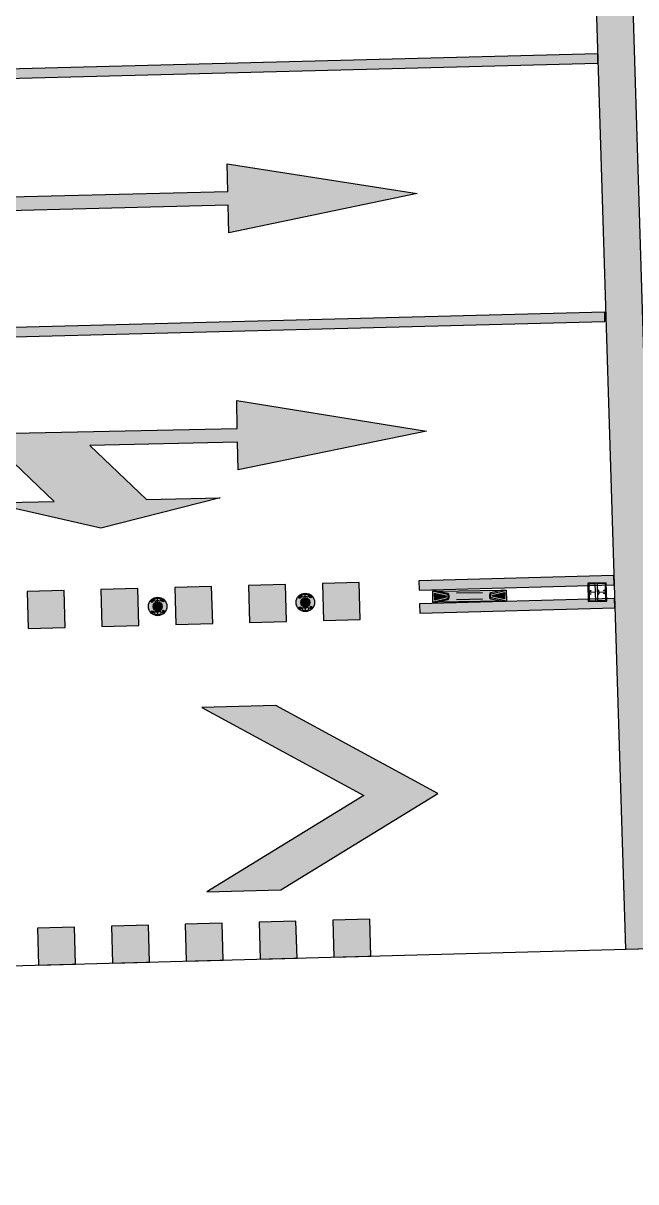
# Model space of a CAD drawing. Header units: metres. Extents: x 668617 to 675126, y 2286318 to 2293677.
# Drawn here: x 669588.39 to 669595.03, y 2287211.24 to 2287223.79 of the extents above; entities that cross this region are included whole.
import ezdxf

# ---------------------------------------------------------------- set-up
doc = ezdxf.new("R2010")
doc.units = ezdxf.units.M
doc.header["$MEASUREMENT"] = 0
for name, color, linetype in [('DMTG-B-CuadrosVerdes', 94, 'Continuous'), ('DMTG-D-CONFIBUS', 1, 'Continuous'), ('DMTG-M-PALETA', 60, 'Continuous'), ('DMTG-M-VIALETON', 92, 'Continuous'), ('DMTG-PB-BANQUETAS', 251, 'Continuous'), ('DMTG-SH-CAJA BICI', 252, 'Continuous'), ('DMTG-SH-FLECHA FRENTE', 252, 'Continuous'), ('DMTG-SH-FLECHA FRENTE DERECHA', 252, 'Continuous'), ('DMTG-SH-LINEA DISCONTINUA', 252, 'Continuous'), ('DMTG-SH-LINEA DOBLE', 252, 'Continuous'), ('DMTG-SH-PARADA', 252, 'Continuous')]:
    doc.layers.add(name, color=color, linetype=linetype)

# ---------------------------------------------------------------- blocks, each defined once
blk = doc.blocks.new('*U207')
h = blk.add_hatch(color=252)
h.dxf.hatch_style = 1
h.paths.add_polyline_path([(-1.817, -23.238), (-0.817, -24.968), (-0.817, -24.168), (-1.817, -22.438), (-2.817, -24.168), (-2.817, -24.968)])
h.paths.add_polyline_path([(-1.817, -0.786), (-0.817, -2.516), (-0.817, -1.716), (-1.817, 0.014), (-2.817, -1.716), (-2.817, -2.516)])
at = {"color": 252}
blk.add_lwpolyline([(-0.817, -2.516), (-0.817, -1.716), (-1.817, 0.014), (-2.817, -1.716), (-2.817, -2.516), (-1.817, -0.786), (-0.817, -2.516)], dxfattribs=at)
blk = doc.blocks.new('*U195')
h = blk.add_hatch(color=252)
h.dxf.hatch_style = 1
h.paths.add_polyline_path([(12.435, -1.6), (12.435, -1.2), (0, -1.2), (0, -1.6)])
h.paths.add_polyline_path([(12.435, -5.6), (0, -5.6), (0, -6), (12.435, -6)])
at = {"color": 252}
blk.add_lwpolyline([(0, -6), (12.435, -6), (12.435, -5.6), (0, -5.6)], close=True, dxfattribs=at)
blk = doc.blocks.new('*U82')
blk.add_hatch(color=252).paths.add_polyline_path([(0, -0.05), (45, -0.05), (45, 0.05), (0, 0.05)])
blk.add_lwpolyline([(0, -0.05), (45, -0.05), (45, 0.05), (0, 0.05)], close=True)
blk = doc.blocks.new('*U60')
blk.add_hatch(color=252).paths.add_polyline_path([(-2.063, 9.788), (-2.438, 7.738), (-2.138, 7.738), (-2.138, 4.788), (-1.988, 4.788), (-1.988, 7.738), (-1.688, 7.738)])
at = {"color": 252}
blk.add_lwpolyline([(-2.063, 9.788), (-2.438, 7.738), (-2.138, 7.738), (-2.138, 4.788), (-1.988, 4.788), (-1.988, 7.738), (-1.688, 7.738), (-2.063, 9.788)], dxfattribs=at)
blk = doc.blocks.new('*U202')
blk.add_hatch(color=252).paths.add_polyline_path([(-2.662, 3.112), (-2.662, 2.762), (-2.812, 2.762), (-2.812, 5.712), (-3.112, 5.712), (-2.737, 7.762), (-2.362, 5.712), (-2.662, 5.712), (-2.662, 4.112), (-2.062, 4.712), (-2.062, 5.512), (-1.762, 4.212), (-2.062, 3.012), (-2.062, 3.712)])
at = {"color": 252}
blk.add_lwpolyline([(-2.662, 3.112), (-2.662, 2.762), (-2.812, 2.762), (-2.812, 5.712), (-3.112, 5.712), (-2.737, 7.762), (-2.362, 5.712), (-2.662, 5.712), (-2.662, 4.112), (-2.062, 4.712), (-2.062, 5.512), (-1.762, 4.212), (-2.062, 3.012), (-2.062, 3.712)], close=True, dxfattribs=at)
blk = doc.blocks.new('*U187')
at = {"linetype": 'Continuous'}
for points in [[(-0.1, 0), (0.1, 0), (0.1, 0.2), (-0.1, 0.2)], [(-0.1, 0.1), (0.1, 0.1), (0.1, 0.08), (-0.1, 0.08)]]:
    blk.add_lwpolyline(points, close=True, dxfattribs=at)
for points in [[(0.09, 0.1), (0.09, 0.19), (-0.09, 0.19), (-0.09, 0.1)], [(0, 0.115), (0, 0.19)], [(-0.09, 0.08), (-0.09, 0.01), (0.09, 0.01), (0.09, 0.08)], [(-0.02, 0.115), (0.02, 0.115)], [(0, 0.08), (0, 0.01)]]:
    blk.add_lwpolyline(points, dxfattribs=at)
for centre in [(-0.017, 0.174), (0.017, 0.174), (-0.017, 0.027), (0.017, 0.027)]:
    blk.add_circle(centre, 0.0035, dxfattribs=at)
for start, end in [(142.8541, 180.316), (359.684, 37.1459)]:
    blk.add_arc((0, 0.1), 0.025, start, end, dxfattribs=at)
blk = doc.blocks.new('*U139')
h = blk.add_hatch(color=256)
h.dxf.hatch_style = 1
h.paths.add_polyline_path([(28.788, 3.626), (29.188, 3.625), (29.188, 4.025), (28.788, 4.026)])
h = blk.add_hatch(color=256)
h.dxf.hatch_style = 1
h.paths.add_polyline_path([(28.788, 3.626), (29.188, 3.625), (29.188, 4.025), (28.788, 4.026)])
h = blk.add_hatch(color=256)
h.dxf.hatch_style = 1
h.paths.add_polyline_path([(29.588, 3.625), (29.988, 3.625), (29.988, 4.025), (29.588, 4.025)])
h = blk.add_hatch(color=256)
h.dxf.hatch_style = 1
h.paths.add_polyline_path([(29.588, 3.625), (29.988, 3.625), (29.988, 4.025), (29.588, 4.025)])
h = blk.add_hatch(color=256)
h.dxf.hatch_style = 1
h.paths.add_polyline_path([(30.388, 3.625), (30.788, 3.624), (30.788, 4.024), (30.388, 4.025)])
h = blk.add_hatch(color=256)
h.dxf.hatch_style = 1
h.paths.add_polyline_path([(30.388, 3.625), (30.788, 3.624), (30.788, 4.024), (30.388, 4.025)])
h = blk.add_hatch(color=256)
h.dxf.hatch_style = 1
h.paths.add_polyline_path([(31.188, 3.624), (31.588, 3.624), (31.588, 4.024), (31.188, 4.024)])
h = blk.add_hatch(color=256)
h.dxf.hatch_style = 1
h.paths.add_polyline_path([(31.188, 3.624), (31.588, 3.624), (31.588, 4.024), (31.188, 4.024)])
h = blk.add_hatch(color=256)
h.dxf.hatch_style = 1
h.paths.add_polyline_path([(31.988, 3.623), (32.388, 3.623), (32.388, 4.023), (31.988, 4.023)])
h = blk.add_hatch(color=256)
h.dxf.hatch_style = 1
h.paths.add_polyline_path([(28.8, -0.023), (29.2, -0.024), (29.2, 0.376), (28.8, 0.377)])
h = blk.add_hatch(color=256)
h.dxf.hatch_style = 1
h.paths.add_polyline_path([(28.8, -0.023), (29.2, -0.024), (29.2, 0.376), (28.8, 0.377)])
h = blk.add_hatch(color=256)
h.dxf.hatch_style = 1
h.paths.add_polyline_path([(29.6, -0.024), (30, -0.024), (30, 0.376), (29.6, 0.376)])
h = blk.add_hatch(color=256)
h.dxf.hatch_style = 1
h.paths.add_polyline_path([(29.6, -0.024), (30, -0.024), (30, 0.376), (29.6, 0.376)])
h = blk.add_hatch(color=256)
h.dxf.hatch_style = 1
h.paths.add_polyline_path([(30.4, -0.025), (30.8, -0.025), (30.8, 0.375), (30.4, 0.375)])
h = blk.add_hatch(color=256)
h.dxf.hatch_style = 1
h.paths.add_polyline_path([(30.4, -0.025), (30.8, -0.025), (30.8, 0.375), (30.4, 0.375)])
h = blk.add_hatch(color=256)
h.dxf.hatch_style = 1
h.paths.add_polyline_path([(31.2, -0.025), (31.6, -0.026), (31.6, 0.374), (31.2, 0.375)])
h = blk.add_hatch(color=256)
h.dxf.hatch_style = 1
h.paths.add_polyline_path([(31.2, -0.025), (31.6, -0.026), (31.6, 0.374), (31.2, 0.375)])
h = blk.add_hatch(color=256)
h.dxf.hatch_style = 1
h.paths.add_polyline_path([(32, -0.026), (32.4, -0.026), (32.4, 0.374), (32, 0.374)])
for points in [[(28.788, 3.626), (29.188, 3.625), (29.188, 4.025), (28.788, 4.026)], [(28.788, 3.626), (29.188, 3.625), (29.188, 4.025), (28.788, 4.026)], [(29.588, 3.625), (29.988, 3.625), (29.988, 4.025), (29.588, 4.025)], [(29.588, 3.625), (29.988, 3.625), (29.988, 4.025), (29.588, 4.025)], [(30.388, 3.625), (30.788, 3.624), (30.788, 4.024), (30.388, 4.025)], [(30.388, 3.625), (30.788, 3.624), (30.788, 4.024), (30.388, 4.025)], [(31.188, 3.624), (31.588, 3.624), (31.588, 4.024), (31.188, 4.024)], [(31.188, 3.624), (31.588, 3.624), (31.588, 4.024), (31.188, 4.024)], [(31.988, 3.623), (32.388, 3.623), (32.388, 4.023), (31.988, 4.023)], [(28.8, -0.023), (29.2, -0.024), (29.2, 0.376), (28.8, 0.377)], [(28.8, -0.023), (29.2, -0.024), (29.2, 0.376), (28.8, 0.377)], [(29.6, -0.024), (30, -0.024), (30, 0.376), (29.6, 0.376)], [(29.6, -0.024), (30, -0.024), (30, 0.376), (29.6, 0.376)], [(30.4, -0.025), (30.8, -0.025), (30.8, 0.375), (30.4, 0.375)], [(30.4, -0.025), (30.8, -0.025), (30.8, 0.375), (30.4, 0.375)], [(31.2, -0.025), (31.6, -0.026), (31.6, 0.374), (31.2, 0.375)], [(31.2, -0.025), (31.6, -0.026), (31.6, 0.374), (31.2, 0.375)], [(32, -0.026), (32.4, -0.026), (32.4, 0.374), (32, 0.374)]]:
    blk.add_lwpolyline(points, close=True)
blk = doc.blocks.new('*U211')
at = {"true_color": 0x58ba48}
h = blk.add_hatch(color=85, dxfattribs=at)
h.dxf.hatch_style = 1
h.paths.add_polyline_path([(59.7, 12.323, 1), (59.8, 12.323, 1)], flags=0)
h.paths.add_polyline_path([(59.699, 12.392), (59.688, 12.402, 0.062746), (59.671, 12.385), (59.681, 12.374, 0.413879), (59.699, 12.374, 0.414549)], flags=17)
h.paths.add_polyline_path([(59.696, 12.383, -1), (59.684, 12.383, -1)], flags=16)
h.paths.add_polyline_path([(59.7, 12.323, 1), (59.8, 12.323, 1)], flags=16)
h.paths.add_polyline_path([(59.811, 12.402), (59.8, 12.392, 0.413879), (59.8, 12.374, 0.414549), (59.818, 12.374), (59.829, 12.385, 0.062746)], flags=17)
h.paths.add_polyline_path([(59.815, 12.383, -1), (59.803, 12.383, -1)], flags=16)
h.paths.add_polyline_path([(59.829, 12.262), (59.818, 12.273, 0.413879), (59.8, 12.273, 0.414549), (59.8, 12.255), (59.811, 12.244, 0.062746)], flags=17)
h.paths.add_polyline_path([(59.803, 12.264, -1), (59.815, 12.264, -1)], flags=16)
h.paths.add_polyline_path([(59.699, 12.273, 0.414549), (59.681, 12.273), (59.671, 12.262, 0.062746), (59.688, 12.244), (59.699, 12.255, 0.413879)], flags=17)
h.paths.add_polyline_path([(59.684, 12.264, -1), (59.696, 12.264, -1)], flags=16)
h.paths.add_polyline_path([(59.829, 12.385), (59.818, 12.374, -0.414549), (59.8, 12.374, -0.413879), (59.8, 12.392), (59.811, 12.402, 0.342564), (59.688, 12.402), (59.699, 12.392, -0.414549), (59.699, 12.374, -0.413879), (59.681, 12.374), (59.671, 12.385, 0.166532), (59.65, 12.324, 0.166532), (59.671, 12.262), (59.681, 12.273, -0.414549), (59.699, 12.273, -0.413879), (59.699, 12.255), (59.688, 12.244, 0.342564), (59.811, 12.244), (59.8, 12.255, -0.414549), (59.8, 12.273, -0.413879), (59.818, 12.273), (59.829, 12.262, 0.166532), (59.85, 12.323, 0.166532)])
h.paths.add_polyline_path([(59.8, 12.323, -1), (59.7, 12.323, -1)], flags=0)
h.paths.add_polyline_path([(59.779, 12.379, 0.245947), (59.721, 12.379), (59.709, 12.401, -0.245947), (59.79, 12.401)], flags=16)
h.paths.add_polyline_path([(59.779, 12.268), (59.79, 12.246, -0.245947), (59.709, 12.246), (59.721, 12.268, 0.245947)], flags=16)
h = blk.add_hatch(color=85, dxfattribs=at)
h.dxf.hatch_style = 1
h.paths.add_polyline_path([(59.7, 12.323, 1), (59.8, 12.323, 1)])
at = {"true_color": 0xc7c8ca}
h = blk.add_hatch(color=9, dxfattribs=at)
h.dxf.hatch_style = 1
h.paths.add_polyline_path([(59.79, 12.401, 0.245947), (59.709, 12.401), (59.721, 12.379, -0.245947), (59.779, 12.379)])
h.paths.add_polyline_path([(59.79, 12.246), (59.779, 12.268, -0.245947), (59.721, 12.268), (59.709, 12.246, 0.245947)])
at = {"true_color": 0x58ba48}
h = blk.add_hatch(color=85, dxfattribs=at)
h.dxf.hatch_style = 1
h.paths.add_polyline_path([(61.3, 12.322, 1), (61.4, 12.322, 1)], flags=0)
h.paths.add_polyline_path([(61.299, 12.39), (61.288, 12.401, 0.062746), (61.271, 12.384), (61.281, 12.373, 0.413879), (61.299, 12.373, 0.414549)], flags=17)
h.paths.add_polyline_path([(61.296, 12.382, -1), (61.284, 12.382, -1)], flags=16)
h.paths.add_polyline_path([(61.3, 12.322, 1), (61.4, 12.322, 1)], flags=16)
h.paths.add_polyline_path([(61.411, 12.401), (61.4, 12.39, 0.413879), (61.4, 12.373, 0.414549), (61.418, 12.373), (61.429, 12.383, 0.062746)], flags=17)
h.paths.add_polyline_path([(61.415, 12.382, -1), (61.403, 12.382, -1)], flags=16)
h.paths.add_polyline_path([(61.429, 12.261), (61.418, 12.272, 0.413879), (61.4, 12.272, 0.414549), (61.4, 12.254), (61.411, 12.243, 0.062746)], flags=17)
h.paths.add_polyline_path([(61.403, 12.263, -1), (61.415, 12.263, -1)], flags=16)
h.paths.add_polyline_path([(61.299, 12.272, 0.414549), (61.281, 12.272), (61.271, 12.261, 0.062746), (61.288, 12.243), (61.299, 12.254, 0.413879)], flags=17)
h.paths.add_polyline_path([(61.284, 12.263, -1), (61.296, 12.263, -1)], flags=16)
h.paths.add_polyline_path([(61.429, 12.383), (61.418, 12.373, -0.414549), (61.4, 12.373, -0.413879), (61.4, 12.39), (61.411, 12.401, 0.342564), (61.288, 12.401), (61.299, 12.39, -0.414549), (61.299, 12.373, -0.413879), (61.281, 12.373), (61.271, 12.384, 0.166532), (61.25, 12.322, 0.166532), (61.271, 12.261), (61.281, 12.272, -0.414549), (61.299, 12.272, -0.413879), (61.299, 12.254), (61.288, 12.243, 0.342564), (61.411, 12.243), (61.4, 12.254, -0.414549), (61.4, 12.272, -0.413879), (61.418, 12.272), (61.429, 12.261, 0.166532), (61.45, 12.322, 0.166532)])
h.paths.add_polyline_path([(61.4, 12.322, -1), (61.3, 12.322, -1)], flags=0)
h.paths.add_polyline_path([(61.379, 12.378, 0.245947), (61.321, 12.378), (61.309, 12.4, -0.245947), (61.39, 12.4)], flags=16)
h.paths.add_polyline_path([(61.379, 12.267), (61.39, 12.245, -0.245947), (61.309, 12.245), (61.321, 12.267, 0.245947)], flags=16)
h = blk.add_hatch(color=85, dxfattribs=at)
h.dxf.hatch_style = 1
h.paths.add_polyline_path([(61.3, 12.322, 1), (61.4, 12.322, 1)])
at = {"true_color": 0xc7c8ca}
h = blk.add_hatch(color=9, dxfattribs=at)
h.dxf.hatch_style = 1
h.paths.add_polyline_path([(61.39, 12.4, 0.245947), (61.309, 12.4), (61.321, 12.378, -0.245947), (61.379, 12.378)])
h.paths.add_polyline_path([(61.39, 12.245), (61.379, 12.267, -0.245947), (61.321, 12.267), (61.309, 12.245, 0.245947)])
at = {"color": 18, "true_color": 0x000000}
for points in [[(59.699, 12.392), (59.688, 12.402, 0.062746), (59.671, 12.385), (59.681, 12.374, 0.413879), (59.699, 12.374, 0.414549)], [(59.79, 12.401), (59.779, 12.379, 0.245947), (59.721, 12.379), (59.709, 12.401, -0.245947)], [(59.8, 12.392), (59.811, 12.402, -0.062746), (59.829, 12.385), (59.818, 12.374, -0.413879), (59.8, 12.374, -0.414549)], [(61.299, 12.39), (61.288, 12.401, 0.062746), (61.271, 12.384), (61.281, 12.373, 0.413879), (61.299, 12.373, 0.414549)], [(61.39, 12.4), (61.379, 12.378, 0.245947), (61.321, 12.378), (61.309, 12.4, -0.245947)], [(61.4, 12.39), (61.411, 12.401, -0.062746), (61.429, 12.383), (61.418, 12.373, -0.413879), (61.4, 12.373, -0.414549)], [(59.699, 12.255), (59.688, 12.244, -0.062746), (59.671, 12.262), (59.681, 12.273, -0.413879), (59.699, 12.273, -0.414549)], [(59.79, 12.246), (59.779, 12.268, -0.245947), (59.721, 12.268), (59.709, 12.246, 0.245947)], [(59.8, 12.255), (59.811, 12.244, 0.062746), (59.829, 12.262), (59.818, 12.273, 0.413879), (59.8, 12.273, 0.414549)], [(61.299, 12.254), (61.288, 12.243, -0.062746), (61.271, 12.261), (61.281, 12.272, -0.413879), (61.299, 12.272, -0.414549)], [(61.39, 12.245), (61.379, 12.267, -0.245947), (61.321, 12.267), (61.309, 12.245, 0.245947)], [(61.4, 12.254), (61.411, 12.243, 0.062746), (61.429, 12.261), (61.418, 12.272, 0.413879), (61.4, 12.272, 0.414549)]]:
    blk.add_lwpolyline(points, format="xyb", close=True, dxfattribs=at)
for points in [[(59.75, 12.223), (59.75, 12.423)], [(61.35, 12.222), (61.35, 12.422)]]:
    blk.add_lwpolyline(points)
for centre, radius in [((59.75, 12.323), 0.1), ((59.69, 12.383), 0.00613), ((59.75, 12.323), 0.05), ((59.809, 12.383), 0.00613), ((61.35, 12.322), 0.1), ((61.29, 12.382), 0.00613), ((61.35, 12.322), 0.05), ((61.409, 12.382), 0.00613), ((59.69, 12.264), 0.00613), ((59.809, 12.264), 0.00613), ((61.29, 12.263), 0.00613), ((61.409, 12.263), 0.00613)]:
    blk.add_circle(centre, radius, dxfattribs=at)
blk = doc.blocks.new('*U221')
for points in [[(2.743, -0.2), (4.856, -0.2), (4.856, -0.1), (2.743, -0.1)], [(2.743, -0.45), (4.856, -0.45), (4.856, -0.35), (2.743, -0.35)]]:
    blk.add_hatch(color=252).paths.add_polyline_path(points)
for points in [[(2.743, -0.2), (4.856, -0.2), (4.856, -0.1), (2.743, -0.1)], [(2.743, -0.45), (4.856, -0.45), (4.856, -0.35), (2.743, -0.35)]]:
    blk.add_lwpolyline(points, close=True)
blk = doc.blocks.new('*U26')
at = {"ltscale": 0.1, "true_color": 0xf8d731}
h = blk.add_hatch(color=40, dxfattribs=at)
h.dxf.hatch_style = 1
h.paths.add_polyline_path([(0, -0.115), (0, -0.235), (0.163, -0.197, 0.348227), (0.171, -0.187), (0.171, -0.163, 0.348227), (0.163, -0.153)])
h.paths.add_polyline_path([(0.151, -0.171), (0.151, -0.179), (0.02, -0.21), (0.02, -0.14)], flags=16)
h = blk.add_hatch(color=40, dxfattribs=at)
h.dxf.hatch_style = 1
h.set_gradient(color1=(248, 153, 30), color2=(248, 215, 49), rotation=90, name='CYLINDER')
h.paths.add_polyline_path([(0.756, -0.235), (0.632, -0.207, -0.349253), (0.617, -0.187), (0.617, -0.163, -0.000038), (0.617, -0.163, -0.349253), (0.632, -0.143), (0.756, -0.115), (0.044, -0.115), (0.165, -0.143, -0.348227), (0.181, -0.163), (0.181, -0.187, -0.348227), (0.165, -0.207), (0.044, -0.235)])
h = blk.add_hatch(color=40, dxfattribs=at)
h.dxf.hatch_style = 1
h.paths.add_polyline_path([(0.634, -0.153, 0.349253), (0.627, -0.163), (0.627, -0.187, 0.349253), (0.634, -0.197), (0.8, -0.235), (0.8, -0.115)])
h.paths.add_polyline_path([(0.78, -0.14), (0.647, -0.171), (0.647, -0.179), (0.78, -0.21)], flags=16)
at = {"lineweight": 60}
h = blk.add_hatch(color=72, dxfattribs=at)
h.dxf.hatch_style = 1
h.paths.add_polyline_path([(0.02, -0.21), (0.151, -0.179), (0.151, -0.171), (0.02, -0.14)])
h = blk.add_hatch(color=22, dxfattribs=at)
h.dxf.hatch_style = 1
h.paths.add_polyline_path([(0.647, -0.179), (0.78, -0.21), (0.78, -0.14), (0.647, -0.171)])
at = {"color": 40, "true_color": 0xf8d731}
for points in [[(0, -0.115), (0, -0.235), (0.163, -0.197, 0.348227), (0.171, -0.187), (0.171, -0.163, 0.348227), (0.163, -0.153)], [(0.617, -0.163), (0.617, -0.187, 0.349253), (0.632, -0.207), (0.756, -0.235), (0.044, -0.235), (0.165, -0.207, 0.348227), (0.181, -0.187), (0.181, -0.163, 0.348227), (0.165, -0.143), (0.044, -0.115), (0.756, -0.115), (0.632, -0.143, 0.349253), (0.617, -0.163, 0.000038)], [(0.8, -0.235), (0.634, -0.197, -0.349253), (0.627, -0.187), (0.627, -0.163, -0.349253), (0.634, -0.153), (0.8, -0.115)]]:
    blk.add_lwpolyline(points, format="xyb", close=True, dxfattribs=at)
for points in [[(0.044, -0.115), (0, -0.115)], [(0.756, -0.115), (0.8, -0.115)], [(0, -0.235), (0.044, -0.235)], [(0.756, -0.235), (0.8, -0.235)]]:
    blk.add_lwpolyline(points, dxfattribs=at)
for points in [[(0.02, -0.14), (0.02, -0.21), (0.151, -0.179), (0.151, -0.171)], [(0.78, -0.21), (0.647, -0.179), (0.647, -0.171), (0.78, -0.14)]]:
    blk.add_lwpolyline(points, close=True, dxfattribs=at)
at = {"color": 1, "ltscale": 0.1}
for points in [[(0.541, -0.139), (0.259, -0.139)], [(0.541, -0.211), (0.259, -0.211)]]:
    blk.add_lwpolyline(points, dxfattribs=at)
blk = doc.blocks.new('*U68')
at = {"layer": 'DMTG-D-CONFIBUS', "rotation": 0.06683931164646181}
blk.add_blockref('*U26', (0, 0.175), dxfattribs=at)

msp = doc.modelspace()

# ---------------------------------------------------------------- linework, layer by layer
at = {"layer": 'DMTG-PB-BANQUETAS'}
msp.add_lwpolyline([(669605.03273, 2287210.00702), (669606.81687, 2287125.8234), (669603.92403, 2287122.60467), (669517.06457, 2287119.15572, -0.42891891), (669512.90608, 2287123.1936), (669512.90313, 2287122.90646), (669512.90838, 2287123.41757), (669513.77403, 2287207.79814, -0.40395545), (669517.67427, 2287211.75587), (669559.29839, 2287212.79216), (669600.92522, 2287213.92079, -0.41594743)], format="xyb", close=True, dxfattribs=at)

# ---------------------------------------------------------------- block references
at = {"layer": 'DMTG-B-CuadrosVerdes', "rotation": 1.599807708853875}
msp.add_blockref('*U139', (669559.76647, 2287212.80485), dxfattribs=at)
at = {"layer": 'DMTG-D-CONFIBUS', "color": 0, "linetype": 'ByBlock', "lineweight": -2, "transparency": 16777216, "rotation": 0.7176066948302221}
msp.add_blockref('*U68', (669592.82246, 2287217.57728), dxfattribs=at)
at = {"layer": 'DMTG-M-PALETA', "color": 1, "rotation": 271.553082434692}
msp.add_blockref('*U187', (669594.50783, 2287217.62322), dxfattribs=at)
at = {"layer": 'DMTG-M-VIALETON', "extrusion": (-5.54511e-10, 2.15765e-08, 1), "rotation": 1.599074992697431}
msp.add_blockref('*U211', (669530.46221, 2287203.48591, 0.04898), dxfattribs=at)
at = {"layer": 'DMTG-SH-CAJA BICI', "rotation": 271.7690919917608}
msp.add_blockref('*U195', (669600.52521, 2287226.37236), dxfattribs=at)
at = {"layer": 'DMTG-SH-FLECHA FRENTE', "xscale": -1, "rotation": 271.4254079347353}
msp.add_blockref('*U60', (669582.8215, 2287223.76289), dxfattribs=at)
at = {"layer": 'DMTG-SH-FLECHA FRENTE DERECHA', "rotation": 271.237998170233}
msp.add_blockref('*U202', (669585.05778, 2287216.46637), dxfattribs=at)
at = {"layer": 'DMTG-SH-LINEA DISCONTINUA', "rotation": 181.4849308343208}
for p in [(669594.61391, 2287223.40725), (669594.6898, 2287220.60828)]:
    msp.add_blockref('*U82', p, dxfattribs=at)
at = {"layer": 'DMTG-SH-LINEA DOBLE', "rotation": 181.5530824336098}
msp.add_blockref('*U221', (669597.54065, 2287217.43035), dxfattribs=at)
at = {"layer": 'DMTG-SH-PARADA', "rotation": 271.5530824333041}
msp.add_blockref('*U207', (669592.91525, 2287213.62922), dxfattribs=at)

doc.saveas('drawing.dxf')
